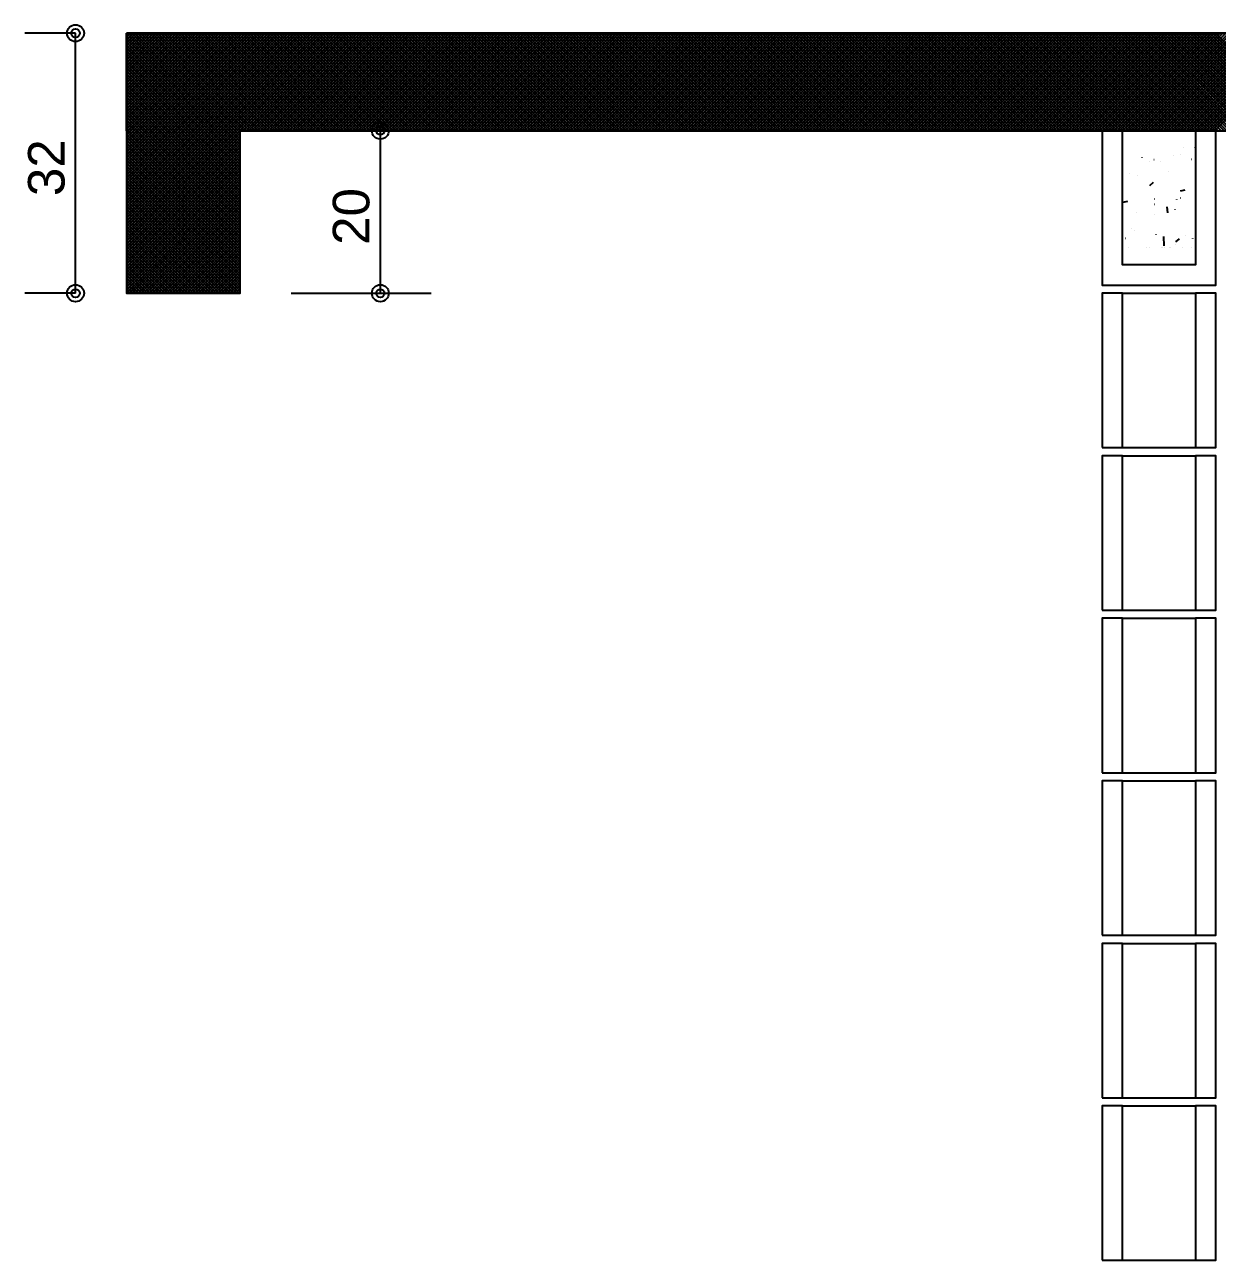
# Model space of a CAD drawing. Extents: x 0 to 119, y 0 to 84.
# Drawn here: x 35.97 to 41.84, y 29.16 to 35.25 of the extents above; entities that cross this region are included whole.
import ezdxf

# ---------------------------------------------------------------- set-up
doc = ezdxf.new("R2010")
doc.units = 0
doc.header["$MEASUREMENT"] = 0
for name, color, linetype in [('10', 252, 'CONTINUOUS'), ('29', 9, 'CONTINUOUS'), ('32', 250, 'CONTINUOUS'), ('6', 178, 'CONTINUOUS'), ('9', 8, 'CONTINUOUS')]:
    doc.layers.add(name, color=color, linetype=linetype)
doc.styles.add('TQS_ARIAL', font='arial.ttf')

msp = doc.modelspace()

# ---------------------------------------------------------------- linework, layer by layer
at = {"layer": '10', "color": 252, "linetype": 'Continuous'}
for p, q in [((41.370309, 34.723759), (41.730309, 34.723759)), ((41.370309, 34.72268), (41.730309, 34.72268)), ((41.370309, 34.72268), (41.730309, 34.72268)), ((41.370309, 33.923759), (41.730309, 33.923759)), ((41.370309, 33.163759), (41.730309, 33.163759)), ((41.370309, 33.123759), (41.730309, 33.123759)), ((41.370309, 32.363759), (41.730309, 32.363759)), ((41.370309, 32.323759), (41.730309, 32.323759)), ((41.370309, 31.563759), (41.730309, 31.563759)), ((41.370309, 31.523759), (41.730309, 31.523759)), ((41.370309, 30.763759), (41.730309, 30.763759)), ((41.370309, 30.723759), (41.730309, 30.723759)), ((41.370309, 29.963759), (41.730309, 29.963759)), ((41.370309, 29.923759), (41.730309, 29.923759)), ((41.370309, 29.163759), (41.730309, 29.163759))]:
    msp.add_line(p, q, dxfattribs=at)
for points in [[(41.370309, 34.723759), (41.270309, 34.723759), (41.270309, 33.963759), (41.830309, 33.963759), (41.830309, 34.723759), (41.730309, 34.723759), (41.730309, 34.063759), (41.370309, 34.063759), (41.370309, 34.723759)], [(41.270309, 33.163759), (41.370309, 33.163759), (41.370309, 33.923759), (41.270309, 33.923759), (41.270309, 33.163759)], [(41.730309, 33.163759), (41.830309, 33.163759), (41.830309, 33.923759), (41.730309, 33.923759), (41.730309, 33.163759)], [(41.270309, 32.363759), (41.370309, 32.363759), (41.370309, 33.123759), (41.270309, 33.123759), (41.270309, 32.363759)], [(41.730309, 32.363759), (41.830309, 32.363759), (41.830309, 33.123759), (41.730309, 33.123759), (41.730309, 32.363759)], [(41.270309, 31.563759), (41.370309, 31.563759), (41.370309, 32.323759), (41.270309, 32.323759), (41.270309, 31.563759)], [(41.730309, 31.563759), (41.830309, 31.563759), (41.830309, 32.323759), (41.730309, 32.323759), (41.730309, 31.563759)], [(41.270309, 30.763759), (41.370309, 30.763759), (41.370309, 31.523759), (41.270309, 31.523759), (41.270309, 30.763759)], [(41.730309, 30.763759), (41.830309, 30.763759), (41.830309, 31.523759), (41.730309, 31.523759), (41.730309, 30.763759)], [(41.270309, 29.963759), (41.370309, 29.963759), (41.370309, 30.723759), (41.270309, 30.723759), (41.270309, 29.963759)], [(41.730309, 29.963759), (41.830309, 29.963759), (41.830309, 30.723759), (41.730309, 30.723759), (41.730309, 29.963759)], [(41.270309, 29.163759), (41.370309, 29.163759), (41.370309, 29.923759), (41.270309, 29.923759), (41.270309, 29.163759)], [(41.730309, 29.163759), (41.830309, 29.163759), (41.830309, 29.923759), (41.730309, 29.923759), (41.730309, 29.163759)]]:
    msp.add_lwpolyline(points, dxfattribs=at)
at = {"layer": '29', "color": 9, "linetype": 'Continuous'}
for p, q in [((36.470309, 34.165141), (37.508927, 35.203759)), ((36.470309, 34.179283), (37.494785, 35.203759)), ((36.470309, 34.193425), (37.480642, 35.203759)), ((36.470309, 34.207568), (37.4665, 35.203759)), ((36.470309, 34.22171), (37.452358, 35.203759)), ((36.470309, 34.235852), (37.438216, 35.203759)), ((36.470309, 34.249994), (37.424074, 35.203759)), ((36.470309, 34.264136), (37.409932, 35.203759)), ((36.470309, 34.278278), (37.39579, 35.203759)), ((36.470309, 34.29242), (37.381647, 35.203759)), ((36.470309, 34.306562), (37.367505, 35.203759)), ((36.470309, 34.320705), (37.353363, 35.203759)), ((36.470309, 34.334847), (37.339221, 35.203759)), ((36.470309, 34.348989), (37.325079, 35.203759)), ((36.470309, 34.363131), (37.310937, 35.203759)), ((36.470309, 34.377273), (37.296795, 35.203759)), ((36.470309, 34.391415), (37.282652, 35.203759)), ((36.470309, 34.405557), (37.26851, 35.203759)), ((36.470309, 34.4197), (37.254368, 35.203759)), ((36.470309, 34.433842), (37.240226, 35.203759)), ((36.470309, 34.447984), (37.226084, 35.203759)), ((36.470309, 34.462126), (37.211942, 35.203759)), ((36.470309, 34.476268), (37.1978, 35.203759)), ((36.470309, 34.49041), (37.183658, 35.203759)), ((36.470309, 34.504552), (37.169515, 35.203759)), ((36.470309, 34.518694), (37.155373, 35.203759)), ((36.470309, 34.532837), (37.141231, 35.203759)), ((36.470309, 34.546979), (37.127089, 35.203759)), ((36.470309, 34.561121), (37.112947, 35.203759)), ((36.470309, 34.575263), (37.098805, 35.203759)), ((36.470309, 34.589405), (37.084663, 35.203759)), ((36.470309, 34.603547), (37.07052, 35.203759)), ((36.470309, 34.617689), (37.056378, 35.203759)), ((36.470309, 34.631832), (37.042236, 35.203759)), ((36.470309, 34.645974), (37.028094, 35.203759)), ((36.470309, 34.660116), (37.013952, 35.203759)), ((36.470309, 34.674258), (36.99981, 35.203759)), ((36.470309, 34.6884), (36.985668, 35.203759)), ((36.470309, 34.702542), (36.971525, 35.203759)), ((36.470309, 34.716684), (36.957383, 35.203759)), ((36.470309, 34.730827), (36.943241, 35.203759)), ((36.470309, 34.744969), (36.929099, 35.203759)), ((36.470309, 34.759111), (36.914957, 35.203759)), ((36.470309, 34.773253), (36.900815, 35.203759)), ((36.470309, 34.787395), (36.886673, 35.203759)), ((36.470309, 34.801537), (36.872531, 35.203759)), ((36.470309, 34.815679), (36.858388, 35.203759)), ((36.470309, 34.829821), (36.844246, 35.203759)), ((36.470309, 34.843964), (36.830104, 35.203759)), ((36.470309, 34.858106), (36.815962, 35.203759)), ((36.470309, 34.872248), (36.80182, 35.203759)), ((36.470309, 34.88639), (36.787678, 35.203759)), ((36.470309, 34.900532), (36.773536, 35.203759)), ((36.470309, 34.914674), (36.759393, 35.203759)), ((36.470309, 34.928816), (36.745251, 35.203759)), ((36.470309, 34.942959), (36.731109, 35.203759)), ((36.470309, 34.957101), (36.716967, 35.203759)), ((36.470309, 34.971243), (36.702825, 35.203759)), ((36.470309, 34.985385), (36.688683, 35.203759)), ((36.470309, 34.999527), (36.674541, 35.203759)), ((36.470309, 35.013669), (36.660399, 35.203759)), ((36.470309, 35.027811), (36.646256, 35.203759)), ((36.470309, 35.041954), (36.632114, 35.203759)), ((36.470309, 35.056096), (36.617972, 35.203759)), ((36.470309, 35.070238), (36.60383, 35.203759)), ((36.470309, 35.08438), (36.589688, 35.203759)), ((36.470309, 35.098522), (36.575546, 35.203759)), ((36.470309, 35.112664), (36.561404, 35.203759)), ((36.470309, 35.126806), (36.547261, 35.203759)), ((36.470309, 35.140948), (36.533119, 35.203759)), ((36.470309, 35.155091), (36.518977, 35.203759)), ((36.470309, 35.169233), (36.504835, 35.203759)), ((36.470309, 35.183375), (36.490693, 35.203759)), ((36.470309, 35.197517), (36.476551, 35.203759)), ((36.470309, 35.202034), (37.030309, 34.642034)), ((36.470309, 35.187892), (37.030309, 34.627892)), ((36.470309, 35.17375), (37.030309, 34.61375)), ((36.470309, 35.159608), (37.030309, 34.599608)), ((36.482727, 35.203759), (37.030309, 34.656176)), ((36.496869, 35.203759), (37.030309, 34.670318)), ((36.511011, 35.203759), (37.030309, 34.684461)), ((36.525153, 35.203759), (37.030309, 34.698603)), ((36.539295, 35.203759), (37.030309, 34.712745)), ((36.553438, 35.203759), (37.033438, 34.723759)), ((36.56758, 35.203759), (37.04758, 34.723759)), ((36.581722, 35.203759), (37.061722, 34.723759)), ((36.595864, 35.203759), (37.075864, 34.723759)), ((36.610006, 35.203759), (37.090006, 34.723759)), ((36.624148, 35.203759), (37.104148, 34.723759)), ((36.63829, 35.203759), (37.11829, 34.723759)), ((36.652433, 35.203759), (37.132433, 34.723759)), ((36.666575, 35.203759), (37.146575, 34.723759)), ((36.680717, 35.203759), (37.160717, 34.723759)), ((36.694859, 35.203759), (37.174859, 34.723759)), ((36.709001, 35.203759), (37.189001, 34.723759)), ((36.723143, 35.203759), (37.203143, 34.723759)), ((36.737285, 35.203759), (37.217285, 34.723759)), ((36.751428, 35.203759), (37.231428, 34.723759)), ((36.76557, 35.203759), (37.24557, 34.723759)), ((36.779712, 35.203759), (37.259712, 34.723759)), ((36.793854, 35.203759), (37.273854, 34.723759)), ((36.807996, 35.203759), (37.287996, 34.723759)), ((36.822138, 35.203759), (37.302138, 34.723759)), ((36.83628, 35.203759), (37.31628, 34.723759)), ((36.850422, 35.203759), (37.330422, 34.723759)), ((36.864565, 35.203759), (37.344565, 34.723759)), ((36.878707, 35.203759), (37.358707, 34.723759)), ((36.892849, 35.203759), (37.372849, 34.723759)), ((36.906991, 35.203759), (37.386991, 34.723759)), ((36.921133, 35.203759), (37.401133, 34.723759)), ((36.935275, 35.203759), (37.415275, 34.723759)), ((36.949417, 35.203759), (37.429417, 34.723759)), ((36.96356, 35.203759), (37.44356, 34.723759)), ((36.977702, 35.203759), (37.457702, 34.723759)), ((36.991844, 35.203759), (37.471844, 34.723759)), ((37.005986, 35.203759), (37.485986, 34.723759)), ((37.020128, 35.203759), (37.500128, 34.723759)), ((37.03427, 35.203759), (37.51427, 34.723759)), ((37.043069, 34.723759), (37.523069, 35.203759)), ((37.048412, 35.203759), (37.528412, 34.723759)), ((37.057211, 34.723759), (37.537211, 35.203759)), ((37.062554, 35.203759), (37.542554, 34.723759)), ((37.071353, 34.723759), (37.551353, 35.203759)), ((37.076697, 35.203759), (37.556697, 34.723759)), ((37.085495, 34.723759), (37.565495, 35.203759)), ((37.090839, 35.203759), (37.570839, 34.723759)), ((37.099637, 34.723759), (37.579637, 35.203759)), ((37.104981, 35.203759), (37.584981, 34.723759)), ((37.113779, 34.723759), (37.593779, 35.203759)), ((37.119123, 35.203759), (37.599123, 34.723759)), ((37.127922, 34.723759), (37.607922, 35.203759)), ((37.133265, 35.203759), (37.613265, 34.723759)), ((37.142064, 34.723759), (37.622064, 35.203759)), ((37.147407, 35.203759), (37.627407, 34.723759)), ((37.156206, 34.723759), (37.636206, 35.203759)), ((37.161549, 35.203759), (37.641549, 34.723759)), ((37.170348, 34.723759), (37.650348, 35.203759)), ((37.175692, 35.203759), (37.655692, 34.723759)), ((37.18449, 34.723759), (37.66449, 35.203759)), ((37.189834, 35.203759), (37.669834, 34.723759)), ((37.198632, 34.723759), (37.678632, 35.203759)), ((37.203976, 35.203759), (37.683976, 34.723759)), ((37.212774, 34.723759), (37.692774, 35.203759)), ((37.218118, 35.203759), (37.698118, 34.723759)), ((37.226917, 34.723759), (37.706917, 35.203759)), ((37.23226, 35.203759), (37.71226, 34.723759)), ((37.241059, 34.723759), (37.721059, 35.203759)), ((37.246402, 35.203759), (37.726402, 34.723759)), ((37.255201, 34.723759), (37.735201, 35.203759)), ((37.260544, 35.203759), (37.740544, 34.723759)), ((37.269343, 34.723759), (37.749343, 35.203759)), ((37.274687, 35.203759), (37.754687, 34.723759)), ((37.283485, 34.723759), (37.763485, 35.203759)), ((37.288829, 35.203759), (37.768829, 34.723759)), ((37.297627, 34.723759), (37.777627, 35.203759)), ((37.302971, 35.203759), (37.782971, 34.723759)), ((37.311769, 34.723759), (37.791769, 35.203759)), ((37.317113, 35.203759), (37.797113, 34.723759)), ((37.325911, 34.723759), (37.805911, 35.203759)), ((37.331255, 35.203759), (37.811255, 34.723759)), ((37.340054, 34.723759), (37.820054, 35.203759)), ((37.345397, 35.203759), (37.825397, 34.723759)), ((37.354196, 34.723759), (37.834196, 35.203759)), ((37.359539, 35.203759), (37.839539, 34.723759)), ((37.368338, 34.723759), (37.848338, 35.203759)), ((37.373681, 35.203759), (37.853681, 34.723759)), ((37.38248, 34.723759), (37.86248, 35.203759)), ((37.387824, 35.203759), (37.867824, 34.723759)), ((37.396622, 34.723759), (37.876622, 35.203759)), ((37.401966, 35.203759), (37.881966, 34.723759)), ((37.410764, 34.723759), (37.890764, 35.203759)), ((37.416108, 35.203759), (37.896108, 34.723759)), ((37.424906, 34.723759), (37.904906, 35.203759)), ((37.43025, 35.203759), (37.91025, 34.723759)), ((37.439049, 34.723759), (37.919049, 35.203759)), ((37.444392, 35.203759), (37.924392, 34.723759)), ((37.453191, 34.723759), (37.933191, 35.203759)), ((37.458534, 35.203759), (37.938534, 34.723759)), ((37.467333, 34.723759), (37.947333, 35.203759)), ((37.472676, 35.203759), (37.952676, 34.723759)), ((37.481475, 34.723759), (37.961475, 35.203759)), ((37.486819, 35.203759), (37.966819, 34.723759)), ((37.495617, 34.723759), (37.975617, 35.203759)), ((37.500961, 35.203759), (37.980961, 34.723759)), ((37.509759, 34.723759), (37.989759, 35.203759)), ((37.515103, 35.203759), (37.995103, 34.723759)), ((37.523901, 34.723759), (38.003901, 35.203759)), ((37.529245, 35.203759), (38.009245, 34.723759)), ((37.538044, 34.723759), (38.018044, 35.203759)), ((37.543387, 35.203759), (38.023387, 34.723759)), ((37.552186, 34.723759), (38.032186, 35.203759)), ((37.557529, 35.203759), (38.037529, 34.723759)), ((37.566328, 34.723759), (38.046328, 35.203759)), ((37.571671, 35.203759), (38.051671, 34.723759)), ((37.58047, 34.723759), (38.06047, 35.203759)), ((37.585814, 35.203759), (38.065814, 34.723759)), ((37.594612, 34.723759), (38.074612, 35.203759)), ((37.599956, 35.203759), (38.079956, 34.723759)), ((37.608754, 34.723759), (38.088754, 35.203759)), ((37.614098, 35.203759), (38.094098, 34.723759)), ((37.622896, 34.723759), (38.102896, 35.203759)), ((37.62824, 35.203759), (38.10824, 34.723759)), ((37.637038, 34.723759), (38.117038, 35.203759)), ((37.642382, 35.203759), (38.122382, 34.723759)), ((37.651181, 34.723759), (38.131181, 35.203759)), ((37.656524, 35.203759), (38.136524, 34.723759)), ((37.665323, 34.723759), (38.145323, 35.203759)), ((37.670666, 35.203759), (38.150666, 34.723759)), ((37.679465, 34.723759), (38.159465, 35.203759)), ((37.684808, 35.203759), (38.164808, 34.723759)), ((37.693607, 34.723759), (38.173607, 35.203759)), ((37.698951, 35.203759), (38.178951, 34.723759)), ((37.707749, 34.723759), (38.187749, 35.203759)), ((37.713093, 35.203759), (38.193093, 34.723759)), ((37.721891, 34.723759), (38.201891, 35.203759)), ((37.727235, 35.203759), (38.207235, 34.723759)), ((37.736033, 34.723759), (38.216033, 35.203759)), ((37.741377, 35.203759), (38.221377, 34.723759)), ((37.750176, 34.723759), (38.230176, 35.203759)), ((37.755519, 35.203759), (38.235519, 34.723759)), ((37.764318, 34.723759), (38.244318, 35.203759)), ((37.769661, 35.203759), (38.249661, 34.723759)), ((37.77846, 34.723759), (38.25846, 35.203759)), ((37.783803, 35.203759), (38.263803, 34.723759)), ((37.792602, 34.723759), (38.272602, 35.203759)), ((37.797946, 35.203759), (38.277946, 34.723759)), ((37.806744, 34.723759), (38.286744, 35.203759)), ((37.812088, 35.203759), (38.292088, 34.723759)), ((37.820886, 34.723759), (38.300886, 35.203759)), ((37.82623, 35.203759), (38.30623, 34.723759)), ((37.835028, 34.723759), (38.315028, 35.203759)), ((37.840372, 35.203759), (38.320372, 34.723759)), ((37.849171, 34.723759), (38.329171, 35.203759)), ((37.854514, 35.203759), (38.334514, 34.723759)), ((37.863313, 34.723759), (38.343313, 35.203759)), ((37.868656, 35.203759), (38.348656, 34.723759)), ((37.877455, 34.723759), (38.357455, 35.203759)), ((37.882798, 35.203759), (38.362798, 34.723759)), ((37.891597, 34.723759), (38.371597, 35.203759)), ((37.89694, 35.203759), (38.37694, 34.723759)), ((37.905739, 34.723759), (38.385739, 35.203759)), ((37.911083, 35.203759), (38.391083, 34.723759)), ((37.919881, 34.723759), (38.399881, 35.203759)), ((37.925225, 35.203759), (38.405225, 34.723759)), ((37.934023, 34.723759), (38.414023, 35.203759)), ((37.939367, 35.203759), (38.419367, 34.723759)), ((37.948165, 34.723759), (38.428165, 35.203759)), ((37.953509, 35.203759), (38.433509, 34.723759)), ((37.962308, 34.723759), (38.442308, 35.203759)), ((37.967651, 35.203759), (38.447651, 34.723759)), ((37.97645, 34.723759), (38.45645, 35.203759)), ((37.981793, 35.203759), (38.461793, 34.723759)), ((37.990592, 34.723759), (38.470592, 35.203759)), ((37.995935, 35.203759), (38.475935, 34.723759)), ((38.004734, 34.723759), (38.484734, 35.203759)), ((38.010078, 35.203759), (38.490078, 34.723759)), ((38.018876, 34.723759), (38.498876, 35.203759)), ((38.02422, 35.203759), (38.50422, 34.723759)), ((38.033018, 34.723759), (38.513018, 35.203759)), ((38.038362, 35.203759), (38.518362, 34.723759)), ((38.04716, 34.723759), (38.52716, 35.203759)), ((38.052504, 35.203759), (38.532504, 34.723759)), ((38.061303, 34.723759), (38.541303, 35.203759)), ((38.066646, 35.203759), (38.546646, 34.723759)), ((38.075445, 34.723759), (38.555445, 35.203759)), ((38.080788, 35.203759), (38.560788, 34.723759)), ((38.089587, 34.723759), (38.569587, 35.203759)), ((38.09493, 35.203759), (38.57493, 34.723759)), ((38.103729, 34.723759), (38.583729, 35.203759)), ((38.109073, 35.203759), (38.589073, 34.723759)), ((38.117871, 34.723759), (38.597871, 35.203759)), ((38.123215, 35.203759), (38.603215, 34.723759)), ((38.132013, 34.723759), (38.612013, 35.203759)), ((38.137357, 35.203759), (38.617357, 34.723759)), ((38.146155, 34.723759), (38.626155, 35.203759)), ((38.151499, 35.203759), (38.631499, 34.723759)), ((38.160297, 34.723759), (38.640297, 35.203759)), ((38.165641, 35.203759), (38.645641, 34.723759)), ((38.17444, 34.723759), (38.65444, 35.203759)), ((38.179783, 35.203759), (38.659783, 34.723759)), ((38.188582, 34.723759), (38.668582, 35.203759)), ((38.193925, 35.203759), (38.673925, 34.723759)), ((38.202724, 34.723759), (38.682724, 35.203759)), ((38.208067, 35.203759), (38.688067, 34.723759)), ((38.216866, 34.723759), (38.696866, 35.203759)), ((38.22221, 35.203759), (38.70221, 34.723759)), ((38.231008, 34.723759), (38.711008, 35.203759)), ((38.236352, 35.203759), (38.716352, 34.723759)), ((38.24515, 34.723759), (38.72515, 35.203759)), ((38.250494, 35.203759), (38.730494, 34.723759)), ((38.259292, 34.723759), (38.739292, 35.203759)), ((38.264636, 35.203759), (38.744636, 34.723759)), ((38.273435, 34.723759), (38.753435, 35.203759)), ((38.278778, 35.203759), (38.758778, 34.723759)), ((38.287577, 34.723759), (38.767577, 35.203759)), ((38.29292, 35.203759), (38.77292, 34.723759)), ((38.301719, 34.723759), (38.781719, 35.203759)), ((38.307062, 35.203759), (38.787062, 34.723759)), ((38.315861, 34.723759), (38.795861, 35.203759)), ((38.321205, 35.203759), (38.801205, 34.723759)), ((38.330003, 34.723759), (38.810003, 35.203759)), ((38.335347, 35.203759), (38.815347, 34.723759)), ((38.344145, 34.723759), (38.824145, 35.203759)), ((38.349489, 35.203759), (38.829489, 34.723759)), ((38.358287, 34.723759), (38.838287, 35.203759)), ((38.363631, 35.203759), (38.843631, 34.723759)), ((38.37243, 34.723759), (38.85243, 35.203759)), ((38.377773, 35.203759), (38.857773, 34.723759)), ((38.386572, 34.723759), (38.866572, 35.203759)), ((38.391915, 35.203759), (38.871915, 34.723759)), ((38.400714, 34.723759), (38.880714, 35.203759)), ((38.406057, 35.203759), (38.886057, 34.723759)), ((38.414856, 34.723759), (38.894856, 35.203759)), ((38.4202, 35.203759), (38.9002, 34.723759)), ((38.428998, 34.723759), (38.908998, 35.203759)), ((38.434342, 35.203759), (38.914342, 34.723759)), ((38.44314, 34.723759), (38.92314, 35.203759)), ((38.448484, 35.203759), (38.928484, 34.723759)), ((38.457282, 34.723759), (38.937282, 35.203759)), ((38.462626, 35.203759), (38.942626, 34.723759)), ((38.471424, 34.723759), (38.951424, 35.203759)), ((38.476768, 35.203759), (38.956768, 34.723759)), ((38.485567, 34.723759), (38.965567, 35.203759)), ((38.49091, 35.203759), (38.97091, 34.723759)), ((38.499709, 34.723759), (38.979709, 35.203759)), ((38.505052, 35.203759), (38.985052, 34.723759)), ((38.513851, 34.723759), (38.993851, 35.203759)), ((38.519194, 35.203759), (38.999194, 34.723759)), ((38.527993, 34.723759), (39.007993, 35.203759)), ((38.533337, 35.203759), (39.013337, 34.723759)), ((38.542135, 34.723759), (39.022135, 35.203759)), ((38.547479, 35.203759), (39.027479, 34.723759)), ((38.556277, 34.723759), (39.036277, 35.203759)), ((38.561621, 35.203759), (39.041621, 34.723759)), ((38.570419, 34.723759), (39.050419, 35.203759)), ((38.575763, 35.203759), (39.055763, 34.723759)), ((38.584562, 34.723759), (39.064562, 35.203759)), ((38.589905, 35.203759), (39.069905, 34.723759)), ((38.598704, 34.723759), (39.078704, 35.203759)), ((38.604047, 35.203759), (39.084047, 34.723759)), ((38.612846, 34.723759), (39.092846, 35.203759)), ((38.618189, 35.203759), (39.098189, 34.723759)), ((38.626988, 34.723759), (39.106988, 35.203759)), ((38.632332, 35.203759), (39.112332, 34.723759)), ((38.64113, 34.723759), (39.12113, 35.203759)), ((38.646474, 35.203759), (39.126474, 34.723759)), ((38.655272, 34.723759), (39.135272, 35.203759)), ((38.660616, 35.203759), (39.140616, 34.723759)), ((38.669414, 34.723759), (39.149414, 35.203759)), ((38.674758, 35.203759), (39.154758, 34.723759)), ((38.683557, 34.723759), (39.163557, 35.203759)), ((38.6889, 35.203759), (39.1689, 34.723759)), ((38.697699, 34.723759), (39.177699, 35.203759)), ((38.703042, 35.203759), (39.183042, 34.723759)), ((38.711841, 34.723759), (39.191841, 35.203759)), ((38.717184, 35.203759), (39.197184, 34.723759)), ((38.725983, 34.723759), (39.205983, 35.203759)), ((38.731326, 35.203759), (39.211326, 34.723759)), ((38.740125, 34.723759), (39.220125, 35.203759)), ((38.745469, 35.203759), (39.225469, 34.723759)), ((38.754267, 34.723759), (39.234267, 35.203759)), ((38.759611, 35.203759), (39.239611, 34.723759)), ((38.768409, 34.723759), (39.248409, 35.203759)), ((38.773753, 35.203759), (39.253753, 34.723759)), ((38.782551, 34.723759), (39.262551, 35.203759)), ((38.787895, 35.203759), (39.267895, 34.723759)), ((38.796694, 34.723759), (39.276694, 35.203759)), ((38.802037, 35.203759), (39.282037, 34.723759)), ((38.810836, 34.723759), (39.290836, 35.203759)), ((38.816179, 35.203759), (39.296179, 34.723759)), ((38.824978, 34.723759), (39.304978, 35.203759)), ((38.830321, 35.203759), (39.310321, 34.723759)), ((38.83912, 34.723759), (39.31912, 35.203759)), ((38.844464, 35.203759), (39.324464, 34.723759)), ((38.853262, 34.723759), (39.333262, 35.203759)), ((38.858606, 35.203759), (39.338606, 34.723759)), ((38.867404, 34.723759), (39.347404, 35.203759)), ((38.872748, 35.203759), (39.352748, 34.723759)), ((38.881546, 34.723759), (39.361546, 35.203759)), ((38.88689, 35.203759), (39.36689, 34.723759)), ((38.895689, 34.723759), (39.375689, 35.203759)), ((38.901032, 35.203759), (39.381032, 34.723759)), ((38.909831, 34.723759), (39.389831, 35.203759)), ((38.915174, 35.203759), (39.395174, 34.723759)), ((38.923973, 34.723759), (39.403973, 35.203759)), ((38.929316, 35.203759), (39.409316, 34.723759)), ((38.938115, 34.723759), (39.418115, 35.203759)), ((38.943459, 35.203759), (39.423459, 34.723759)), ((38.952257, 34.723759), (39.432257, 35.203759)), ((38.957601, 35.203759), (39.437601, 34.723759)), ((38.966399, 34.723759), (39.446399, 35.203759)), ((38.971743, 35.203759), (39.451743, 34.723759)), ((38.980541, 34.723759), (39.460541, 35.203759)), ((38.985885, 35.203759), (39.465885, 34.723759)), ((38.994684, 34.723759), (39.474684, 35.203759)), ((39.000027, 35.203759), (39.480027, 34.723759)), ((39.008826, 34.723759), (39.488826, 35.203759)), ((39.014169, 35.203759), (39.494169, 34.723759)), ((39.022968, 34.723759), (39.502968, 35.203759)), ((39.028311, 35.203759), (39.508311, 34.723759)), ((39.03711, 34.723759), (39.51711, 35.203759)), ((39.042453, 35.203759), (39.522453, 34.723759)), ((39.051252, 34.723759), (39.531252, 35.203759)), ((39.056596, 35.203759), (39.536596, 34.723759)), ((39.065394, 34.723759), (39.545394, 35.203759)), ((39.070738, 35.203759), (39.550738, 34.723759)), ((39.079536, 34.723759), (39.559536, 35.203759)), ((39.08488, 35.203759), (39.56488, 34.723759)), ((39.093678, 34.723759), (39.573678, 35.203759)), ((39.099022, 35.203759), (39.579022, 34.723759)), ((39.107821, 34.723759), (39.587821, 35.203759)), ((39.113164, 35.203759), (39.593164, 34.723759)), ((39.121963, 34.723759), (39.601963, 35.203759)), ((39.127306, 35.203759), (39.607306, 34.723759)), ((39.136105, 34.723759), (39.616105, 35.203759)), ((39.141448, 35.203759), (39.621448, 34.723759)), ((39.150247, 34.723759), (39.630247, 35.203759)), ((39.155591, 35.203759), (39.635591, 34.723759)), ((39.164389, 34.723759), (39.644389, 35.203759)), ((39.169733, 35.203759), (39.649733, 34.723759)), ((39.178531, 34.723759), (39.658531, 35.203759)), ((39.183875, 35.203759), (39.663875, 34.723759)), ((39.192673, 34.723759), (39.672673, 35.203759)), ((39.198017, 35.203759), (39.678017, 34.723759)), ((39.206816, 34.723759), (39.686816, 35.203759)), ((39.212159, 35.203759), (39.692159, 34.723759)), ((39.220958, 34.723759), (39.700958, 35.203759)), ((39.226301, 35.203759), (39.706301, 34.723759)), ((39.2351, 34.723759), (39.7151, 35.203759)), ((39.240443, 35.203759), (39.720443, 34.723759)), ((39.249242, 34.723759), (39.729242, 35.203759)), ((39.254586, 35.203759), (39.734586, 34.723759)), ((39.263384, 34.723759), (39.743384, 35.203759)), ((39.268728, 35.203759), (39.748728, 34.723759)), ((39.277526, 34.723759), (39.757526, 35.203759)), ((39.28287, 35.203759), (39.76287, 34.723759)), ((39.291668, 34.723759), (39.771668, 35.203759)), ((39.297012, 35.203759), (39.777012, 34.723759)), ((39.30581, 34.723759), (39.78581, 35.203759)), ((39.311154, 35.203759), (39.791154, 34.723759)), ((39.319953, 34.723759), (39.799953, 35.203759)), ((39.325296, 35.203759), (39.805296, 34.723759)), ((39.334095, 34.723759), (39.814095, 35.203759)), ((39.339438, 35.203759), (39.819438, 34.723759)), ((39.348237, 34.723759), (39.828237, 35.203759)), ((39.35358, 35.203759), (39.83358, 34.723759)), ((39.362379, 34.723759), (39.842379, 35.203759)), ((39.367723, 35.203759), (39.847723, 34.723759)), ((39.376521, 34.723759), (39.856521, 35.203759)), ((39.381865, 35.203759), (39.861865, 34.723759)), ((39.390663, 34.723759), (39.870663, 35.203759)), ((39.396007, 35.203759), (39.876007, 34.723759)), ((39.404805, 34.723759), (39.884805, 35.203759)), ((39.410149, 35.203759), (39.890149, 34.723759)), ((39.418948, 34.723759), (39.898948, 35.203759)), ((39.424291, 35.203759), (39.904291, 34.723759)), ((39.43309, 34.723759), (39.91309, 35.203759)), ((39.438433, 35.203759), (39.918433, 34.723759)), ((39.447232, 34.723759), (39.927232, 35.203759)), ((39.452575, 35.203759), (39.932575, 34.723759)), ((39.461374, 34.723759), (39.941374, 35.203759)), ((39.466718, 35.203759), (39.946718, 34.723759)), ((39.475516, 34.723759), (39.955516, 35.203759)), ((39.48086, 35.203759), (39.96086, 34.723759)), ((39.489658, 34.723759), (39.969658, 35.203759)), ((39.495002, 35.203759), (39.975002, 34.723759)), ((39.5038, 34.723759), (39.9838, 35.203759)), ((39.509144, 35.203759), (39.989144, 34.723759)), ((39.517943, 34.723759), (39.997943, 35.203759)), ((39.523286, 35.203759), (40.003286, 34.723759)), ((39.532085, 34.723759), (40.012085, 35.203759)), ((39.537428, 35.203759), (40.017428, 34.723759)), ((39.546227, 34.723759), (40.026227, 35.203759)), ((39.55157, 35.203759), (40.03157, 34.723759)), ((39.560369, 34.723759), (40.040369, 35.203759)), ((39.565712, 35.203759), (40.045712, 34.723759)), ((39.574511, 34.723759), (40.054511, 35.203759)), ((39.579855, 35.203759), (40.059855, 34.723759)), ((39.588653, 34.723759), (40.068653, 35.203759)), ((39.593997, 35.203759), (40.073997, 34.723759)), ((39.602795, 34.723759), (40.082795, 35.203759)), ((39.608139, 35.203759), (40.088139, 34.723759)), ((39.616937, 34.723759), (40.096937, 35.203759)), ((39.622281, 35.203759), (40.102281, 34.723759)), ((39.63108, 34.723759), (40.11108, 35.203759)), ((39.636423, 35.203759), (40.116423, 34.723759)), ((39.645222, 34.723759), (40.125222, 35.203759)), ((39.650565, 35.203759), (40.130565, 34.723759)), ((39.659364, 34.723759), (40.139364, 35.203759)), ((39.664707, 35.203759), (40.144707, 34.723759)), ((39.673506, 34.723759), (40.153506, 35.203759)), ((39.67885, 35.203759), (40.15885, 34.723759)), ((39.687648, 34.723759), (40.167648, 35.203759)), ((39.692992, 35.203759), (40.172992, 34.723759)), ((39.70179, 34.723759), (40.18179, 35.203759)), ((39.707134, 35.203759), (40.187134, 34.723759)), ((39.715932, 34.723759), (40.195932, 35.203759)), ((39.721276, 35.203759), (40.201276, 34.723759)), ((39.730075, 34.723759), (40.210075, 35.203759)), ((39.735418, 35.203759), (40.215418, 34.723759)), ((39.744217, 34.723759), (40.224217, 35.203759)), ((39.74956, 35.203759), (40.22956, 34.723759)), ((39.758359, 34.723759), (40.238359, 35.203759)), ((39.763702, 35.203759), (40.243702, 34.723759)), ((39.772501, 34.723759), (40.252501, 35.203759)), ((39.777845, 35.203759), (40.257845, 34.723759)), ((39.786643, 34.723759), (40.266643, 35.203759)), ((39.791987, 35.203759), (40.271987, 34.723759)), ((39.800785, 34.723759), (40.280785, 35.203759)), ((39.806129, 35.203759), (40.286129, 34.723759)), ((39.814927, 34.723759), (40.294927, 35.203759)), ((39.820271, 35.203759), (40.300271, 34.723759)), ((39.82907, 34.723759), (40.30907, 35.203759)), ((39.834413, 35.203759), (40.314413, 34.723759)), ((39.843212, 34.723759), (40.323212, 35.203759)), ((39.848555, 35.203759), (40.328555, 34.723759)), ((39.857354, 34.723759), (40.337354, 35.203759)), ((39.862697, 35.203759), (40.342697, 34.723759)), ((39.871496, 34.723759), (40.351496, 35.203759)), ((39.876839, 35.203759), (40.356839, 34.723759)), ((39.885638, 34.723759), (40.365638, 35.203759)), ((39.890982, 35.203759), (40.370982, 34.723759)), ((39.89978, 34.723759), (40.37978, 35.203759)), ((39.905124, 35.203759), (40.385124, 34.723759)), ((39.913922, 34.723759), (40.393922, 35.203759)), ((39.919266, 35.203759), (40.399266, 34.723759)), ((39.928064, 34.723759), (40.408064, 35.203759)), ((39.933408, 35.203759), (40.413408, 34.723759)), ((39.942207, 34.723759), (40.422207, 35.203759)), ((39.94755, 35.203759), (40.42755, 34.723759)), ((39.956349, 34.723759), (40.436349, 35.203759)), ((39.961692, 35.203759), (40.441692, 34.723759)), ((39.970491, 34.723759), (40.450491, 35.203759)), ((39.975834, 35.203759), (40.455834, 34.723759)), ((39.984633, 34.723759), (40.464633, 35.203759)), ((39.989977, 35.203759), (40.469977, 34.723759)), ((39.998775, 34.723759), (40.478775, 35.203759)), ((40.004119, 35.203759), (40.484119, 34.723759)), ((40.012917, 34.723759), (40.492917, 35.203759)), ((40.018261, 35.203759), (40.498261, 34.723759)), ((40.027059, 34.723759), (40.507059, 35.203759)), ((40.032403, 35.203759), (40.512403, 34.723759)), ((40.041202, 34.723759), (40.521202, 35.203759)), ((40.046545, 35.203759), (40.526545, 34.723759)), ((40.055344, 34.723759), (40.535344, 35.203759)), ((40.060687, 35.203759), (40.540687, 34.723759)), ((40.069486, 34.723759), (40.549486, 35.203759)), ((40.074829, 35.203759), (40.554829, 34.723759)), ((40.083628, 34.723759), (40.563628, 35.203759)), ((40.088972, 35.203759), (40.568972, 34.723759)), ((40.09777, 34.723759), (40.57777, 35.203759)), ((40.103114, 35.203759), (40.583114, 34.723759)), ((40.111912, 34.723759), (40.591912, 35.203759)), ((40.117256, 35.203759), (40.597256, 34.723759)), ((40.126054, 34.723759), (40.606054, 35.203759)), ((40.131398, 35.203759), (40.611398, 34.723759)), ((40.140196, 34.723759), (40.620196, 35.203759)), ((40.14554, 35.203759), (40.62554, 34.723759)), ((40.154339, 34.723759), (40.634339, 35.203759)), ((40.159682, 35.203759), (40.639682, 34.723759)), ((40.168481, 34.723759), (40.648481, 35.203759)), ((40.173824, 35.203759), (40.653824, 34.723759)), ((40.182623, 34.723759), (40.662623, 35.203759)), ((40.187966, 35.203759), (40.667966, 34.723759)), ((40.196765, 34.723759), (40.676765, 35.203759)), ((40.202109, 35.203759), (40.682109, 34.723759)), ((40.210907, 34.723759), (40.690907, 35.203759)), ((40.216251, 35.203759), (40.696251, 34.723759)), ((40.225049, 34.723759), (40.705049, 35.203759)), ((40.230393, 35.203759), (40.710393, 34.723759)), ((40.239191, 34.723759), (40.719191, 35.203759)), ((40.244535, 35.203759), (40.724535, 34.723759)), ((40.253334, 34.723759), (40.733334, 35.203759)), ((40.258677, 35.203759), (40.738677, 34.723759)), ((40.267476, 34.723759), (40.747476, 35.203759)), ((40.272819, 35.203759), (40.752819, 34.723759)), ((40.281618, 34.723759), (40.761618, 35.203759)), ((40.286961, 35.203759), (40.766961, 34.723759)), ((40.29576, 34.723759), (40.77576, 35.203759)), ((40.301104, 35.203759), (40.781104, 34.723759)), ((40.309902, 34.723759), (40.789902, 35.203759)), ((40.315246, 35.203759), (40.795246, 34.723759)), ((40.324044, 34.723759), (40.804044, 35.203759)), ((40.329388, 35.203759), (40.809388, 34.723759)), ((40.338186, 34.723759), (40.818186, 35.203759)), ((40.34353, 35.203759), (40.82353, 34.723759)), ((40.352329, 34.723759), (40.832329, 35.203759)), ((40.357672, 35.203759), (40.837672, 34.723759)), ((40.366471, 34.723759), (40.846471, 35.203759)), ((40.371814, 35.203759), (40.851814, 34.723759)), ((40.380613, 34.723759), (40.860613, 35.203759)), ((40.385956, 35.203759), (40.865956, 34.723759)), ((40.394755, 34.723759), (40.874755, 35.203759)), ((40.400099, 35.203759), (40.880099, 34.723759)), ((40.408897, 34.723759), (40.888897, 35.203759)), ((40.414241, 35.203759), (40.894241, 34.723759)), ((40.423039, 34.723759), (40.903039, 35.203759)), ((40.428383, 35.203759), (40.908383, 34.723759)), ((40.437181, 34.723759), (40.917181, 35.203759)), ((40.442525, 35.203759), (40.922525, 34.723759)), ((40.451323, 34.723759), (40.931323, 35.203759)), ((40.456667, 35.203759), (40.936667, 34.723759)), ((40.465466, 34.723759), (40.945466, 35.203759)), ((40.470809, 35.203759), (40.950809, 34.723759)), ((40.479608, 34.723759), (40.959608, 35.203759)), ((40.484951, 35.203759), (40.964951, 34.723759)), ((40.49375, 34.723759), (40.97375, 35.203759)), ((40.499093, 35.203759), (40.979093, 34.723759)), ((40.507892, 34.723759), (40.987892, 35.203759)), ((40.513236, 35.203759), (40.993236, 34.723759)), ((40.522034, 34.723759), (41.002034, 35.203759)), ((40.527378, 35.203759), (41.007378, 34.723759)), ((40.536176, 34.723759), (41.016176, 35.203759)), ((40.54152, 35.203759), (41.02152, 34.723759)), ((40.550318, 34.723759), (41.030318, 35.203759)), ((40.555662, 35.203759), (41.035662, 34.723759)), ((40.564461, 34.723759), (41.044461, 35.203759)), ((40.569804, 35.203759), (41.049804, 34.723759)), ((40.578603, 34.723759), (41.058603, 35.203759)), ((40.583946, 35.203759), (41.063946, 34.723759)), ((40.592745, 34.723759), (41.072745, 35.203759)), ((40.598088, 35.203759), (41.078088, 34.723759)), ((40.606887, 34.723759), (41.086887, 35.203759)), ((40.612231, 35.203759), (41.092231, 34.723759)), ((40.621029, 34.723759), (41.101029, 35.203759)), ((40.626373, 35.203759), (41.106373, 34.723759)), ((40.635171, 34.723759), (41.115171, 35.203759)), ((40.640515, 35.203759), (41.120515, 34.723759)), ((40.649313, 34.723759), (41.129313, 35.203759)), ((40.654657, 35.203759), (41.134657, 34.723759)), ((40.663456, 34.723759), (41.143456, 35.203759)), ((40.668799, 35.203759), (41.148799, 34.723759)), ((40.677598, 34.723759), (41.157598, 35.203759)), ((40.682941, 35.203759), (41.162941, 34.723759)), ((40.69174, 34.723759), (41.17174, 35.203759)), ((40.697083, 35.203759), (41.177083, 34.723759)), ((40.705882, 34.723759), (41.185882, 35.203759)), ((40.711225, 35.203759), (41.191225, 34.723759)), ((40.720024, 34.723759), (41.200024, 35.203759)), ((40.725368, 35.203759), (41.205368, 34.723759)), ((40.734166, 34.723759), (41.214166, 35.203759)), ((40.73951, 35.203759), (41.21951, 34.723759)), ((40.748308, 34.723759), (41.228308, 35.203759)), ((40.753652, 35.203759), (41.233652, 34.723759)), ((40.76245, 34.723759), (41.24245, 35.203759)), ((40.767794, 35.203759), (41.247794, 34.723759)), ((40.776593, 34.723759), (41.256593, 35.203759)), ((40.781936, 35.203759), (41.261936, 34.723759)), ((40.790735, 34.723759), (41.270309, 35.203759)), ((40.796078, 35.203759), (41.276078, 34.723759)), ((40.804877, 34.723759), (41.284877, 35.203759)), ((40.81022, 35.203759), (41.29022, 34.723759)), ((40.819019, 34.723759), (41.299019, 35.203759)), ((40.824363, 35.203759), (41.304363, 34.723759)), ((40.833161, 34.723759), (41.313161, 35.203759)), ((40.838505, 35.203759), (41.318505, 34.723759)), ((40.847303, 34.723759), (41.327303, 35.203759)), ((40.852647, 35.203759), (41.332647, 34.723759)), ((40.861445, 34.723759), (41.341445, 35.203759)), ((40.866789, 35.203759), (41.346789, 34.723759)), ((40.875588, 34.723759), (41.355588, 35.203759)), ((40.880931, 35.203759), (41.360931, 34.723759)), ((40.88973, 34.723759), (41.36973, 35.203759)), ((40.895073, 35.203759), (41.375073, 34.723759)), ((40.903872, 34.723759), (41.383872, 35.203759)), ((40.909215, 35.203759), (41.389215, 34.723759)), ((40.918014, 34.723759), (41.398014, 35.203759)), ((40.923358, 35.203759), (41.403358, 34.723759)), ((40.932156, 34.723759), (41.412156, 35.203759)), ((40.9375, 35.203759), (41.4175, 34.723759)), ((40.946298, 34.723759), (41.426298, 35.203759)), ((40.951642, 35.203759), (41.431642, 34.723759)), ((40.96044, 34.723759), (41.44044, 35.203759)), ((40.965784, 35.203759), (41.445784, 34.723759)), ((40.974582, 34.723759), (41.454582, 35.203759)), ((40.979926, 35.203759), (41.459926, 34.723759)), ((40.988725, 34.723759), (41.468725, 35.203759)), ((40.994068, 35.203759), (41.474068, 34.723759)), ((41.002867, 34.723759), (41.482867, 35.203759)), ((41.00821, 35.203759), (41.48821, 34.723759)), ((41.017009, 34.723759), (41.497009, 35.203759)), ((41.022352, 35.203759), (41.502352, 34.723759)), ((41.031151, 34.723759), (41.511151, 35.203759)), ((41.036495, 35.203759), (41.516495, 34.723759)), ((41.045293, 34.723759), (41.525293, 35.203759)), ((41.050637, 35.203759), (41.530637, 34.723759)), ((41.059435, 34.723759), (41.539435, 35.203759)), ((41.064779, 35.203759), (41.544779, 34.723759)), ((41.073577, 34.723759), (41.553577, 35.203759)), ((41.078921, 35.203759), (41.558921, 34.723759)), ((41.08772, 34.723759), (41.56772, 35.203759)), ((41.093063, 35.203759), (41.573063, 34.723759)), ((41.101862, 34.723759), (41.581862, 35.203759)), ((41.107205, 35.203759), (41.587205, 34.723759)), ((41.116004, 34.723759), (41.596004, 35.203759)), ((41.121347, 35.203759), (41.601347, 34.723759)), ((41.130146, 34.723759), (41.610146, 35.203759)), ((41.13549, 35.203759), (41.61549, 34.723759)), ((41.144288, 34.723759), (41.624288, 35.203759)), ((41.149632, 35.203759), (41.629632, 34.723759)), ((41.15843, 34.723759), (41.63843, 35.203759)), ((41.163774, 35.203759), (41.643774, 34.723759)), ((41.172572, 34.723759), (41.652572, 35.203759)), ((41.177916, 35.203759), (41.657916, 34.723759)), ((41.186715, 34.723759), (41.666715, 35.203759)), ((41.192058, 35.203759), (41.672058, 34.723759)), ((41.200857, 34.723759), (41.680857, 35.203759)), ((41.2062, 35.203759), (41.6862, 34.723759)), ((41.214999, 34.723759), (41.694999, 35.203759)), ((41.220342, 35.203759), (41.700342, 34.723759)), ((41.229141, 34.723759), (41.709141, 35.203759)), ((41.234485, 35.203759), (41.714485, 34.723759)), ((41.243283, 34.723759), (41.723283, 35.203759)), ((41.248627, 35.203759), (41.728627, 34.723759)), ((41.257425, 34.723759), (41.737425, 35.203759)), ((41.262769, 35.203759), (41.742769, 34.723759)), ((41.271567, 34.723759), (41.751567, 35.203759)), ((41.276911, 35.203759), (41.756911, 34.723759)), ((41.285709, 34.723759), (41.765709, 35.203759)), ((41.291053, 35.203759), (41.771053, 34.723759)), ((41.299852, 34.723759), (41.779852, 35.203759)), ((41.305195, 35.203759), (41.785195, 34.723759)), ((41.313994, 34.723759), (41.793994, 35.203759)), ((41.319337, 35.203759), (41.799337, 34.723759)), ((41.328136, 34.723759), (41.808136, 35.203759)), ((41.333479, 35.203759), (41.813479, 34.723759)), ((41.342278, 34.723759), (41.822278, 35.203759)), ((41.347622, 35.203759), (41.827622, 34.723759)), ((41.35642, 34.723759), (41.83642, 35.203759)), ((41.361764, 35.203759), (41.841764, 34.723759)), ((41.370562, 34.723759), (41.850562, 35.203759)), ((41.375906, 35.203759), (41.855906, 34.723759)), ((41.384704, 34.723759), (41.864704, 35.203759)), ((41.390048, 35.203759), (41.870048, 34.723759)), ((41.398847, 34.723759), (41.878847, 35.203759)), ((41.40419, 35.203759), (41.88419, 34.723759)), ((41.412989, 34.723759), (41.892989, 35.203759)), ((41.418332, 35.203759), (41.898332, 34.723759)), ((41.427131, 34.723759), (41.907131, 35.203759)), ((41.432474, 35.203759), (41.912474, 34.723759)), ((41.441273, 34.723759), (41.921273, 35.203759)), ((41.446617, 35.203759), (41.926617, 34.723759)), ((41.455415, 34.723759), (41.935415, 35.203759)), ((41.460759, 35.203759), (41.940759, 34.723759)), ((41.469557, 34.723759), (41.949557, 35.203759)), ((41.474901, 35.203759), (41.954901, 34.723759)), ((41.483699, 34.723759), (41.963699, 35.203759)), ((41.489043, 35.203759), (41.969043, 34.723759)), ((41.497842, 34.723759), (41.977842, 35.203759)), ((41.503185, 35.203759), (41.983185, 34.723759)), ((41.511984, 34.723759), (41.991984, 35.203759)), ((41.517327, 35.203759), (41.997327, 34.723759)), ((41.526126, 34.723759), (42.006126, 35.203759)), ((41.531469, 35.203759), (42.011469, 34.723759)), ((41.540268, 34.723759), (42.020268, 35.203759)), ((41.545611, 35.203759), (42.025611, 34.723759)), ((41.55441, 34.723759), (42.03441, 35.203759)), ((41.559754, 35.203759), (42.039754, 34.723759)), ((41.568552, 34.723759), (42.048552, 35.203759)), ((41.573896, 35.203759), (42.053896, 34.723759)), ((41.582694, 34.723759), (42.062694, 35.203759)), ((41.588038, 35.203759), (42.068038, 34.723759)), ((41.596836, 34.723759), (42.076836, 35.203759)), ((41.60218, 35.203759), (42.08218, 34.723759)), ((41.610979, 34.723759), (42.090979, 35.203759)), ((41.616322, 35.203759), (42.096322, 34.723759)), ((41.625121, 34.723759), (42.105121, 35.203759)), ((41.630464, 35.203759), (42.110464, 34.723759)), ((41.639263, 34.723759), (42.119263, 35.203759)), ((41.644606, 35.203759), (42.124606, 34.723759)), ((41.653405, 34.723759), (42.133405, 35.203759)), ((41.658749, 35.203759), (42.138749, 34.723759)), ((41.667547, 34.723759), (42.147547, 35.203759)), ((41.672891, 35.203759), (42.152891, 34.723759)), ((41.681689, 34.723759), (42.161689, 35.203759)), ((41.687033, 35.203759), (42.167033, 34.723759)), ((41.695831, 34.723759), (42.175831, 35.203759)), ((41.701175, 35.203759), (42.181175, 34.723759)), ((41.709974, 34.723759), (42.189974, 35.203759)), ((41.715317, 35.203759), (42.195317, 34.723759)), ((41.724116, 34.723759), (42.204116, 35.203759)), ((41.729459, 35.203759), (42.209459, 34.723759)), ((41.738258, 34.723759), (42.218258, 35.203759)), ((41.743601, 35.203759), (42.223601, 34.723759)), ((41.7524, 34.723759), (42.2324, 35.203759)), ((41.757744, 35.203759), (42.237744, 34.723759)), ((41.766542, 34.723759), (42.246542, 35.203759)), ((41.771886, 35.203759), (42.251886, 34.723759)), ((41.780684, 34.723759), (42.260684, 35.203759)), ((41.786028, 35.203759), (42.266028, 34.723759)), ((41.794826, 34.723759), (42.274826, 35.203759)), ((41.80017, 35.203759), (42.28017, 34.723759)), ((41.808968, 34.723759), (42.288968, 35.203759)), ((41.814312, 35.203759), (42.294312, 34.723759)), ((41.823111, 34.723759), (42.303111, 35.203759)), ((41.828454, 35.203759), (42.308454, 34.723759)), ((36.470309, 35.145466), (37.030309, 34.585466)), ((36.470309, 35.131323), (37.030309, 34.571323)), ((36.470309, 35.117181), (37.030309, 34.557181)), ((36.470309, 35.103039), (37.030309, 34.543039)), ((36.470309, 35.088897), (37.030309, 34.528897)), ((36.470309, 35.074755), (37.030309, 34.514755)), ((36.470309, 35.060613), (37.030309, 34.500613)), ((36.470309, 35.046471), (37.030309, 34.486471)), ((36.470309, 35.032329), (37.030309, 34.472329)), ((36.470309, 35.018186), (37.030309, 34.458186)), ((36.470309, 35.004044), (37.030309, 34.444044)), ((36.470309, 34.989902), (37.030309, 34.429902)), ((36.470309, 34.97576), (37.030309, 34.41576)), ((36.470309, 34.961618), (37.030309, 34.401618)), ((36.470309, 34.947476), (37.030309, 34.387476)), ((36.470309, 34.933334), (37.030309, 34.373334)), ((36.470309, 34.919191), (37.030309, 34.359191)), ((36.470309, 34.905049), (37.030309, 34.345049)), ((36.470309, 34.890907), (37.030309, 34.330907)), ((36.470309, 34.876765), (37.030309, 34.316765)), ((36.470309, 34.862623), (37.030309, 34.302623)), ((36.470309, 34.848481), (37.030309, 34.288481)), ((36.470309, 34.834339), (37.030309, 34.274339)), ((36.470309, 34.820196), (37.030309, 34.260196)), ((36.470309, 34.806054), (37.030309, 34.246054)), ((36.470309, 34.791912), (37.030309, 34.231912)), ((36.470309, 34.77777), (37.030309, 34.21777)), ((36.470309, 34.763628), (37.030309, 34.203628)), ((36.470309, 34.749486), (37.030309, 34.189486)), ((36.470309, 34.735344), (37.030309, 34.175344)), ((36.470309, 34.721202), (37.030309, 34.161202)), ((36.470309, 34.150999), (37.030309, 34.710999)), ((36.470309, 34.707059), (37.030309, 34.147059)), ((36.470309, 34.136857), (37.030309, 34.696857)), ((36.470309, 34.692917), (37.030309, 34.132917)), ((36.470309, 34.122715), (37.030309, 34.682715)), ((36.470309, 34.678775), (37.030309, 34.118775)), ((36.470309, 34.108573), (37.030309, 34.668573)), ((36.470309, 34.664633), (37.030309, 34.104633)), ((36.470309, 34.09443), (37.030309, 34.65443)), ((36.470309, 34.650491), (37.030309, 34.090491)), ((36.470309, 34.080288), (37.030309, 34.640288)), ((36.470309, 34.636349), (37.030309, 34.076349)), ((36.470309, 34.066146), (37.030309, 34.626146)), ((36.470309, 34.622207), (37.030309, 34.062207)), ((36.470309, 34.052004), (37.030309, 34.612004)), ((36.470309, 34.608064), (37.030309, 34.048064)), ((41.656994, 34.604818), (41.657237, 34.605136)), ((41.672557, 34.642475), (41.672609, 34.642872)), ((41.726054, 34.6393), (41.730959, 34.643416)), ((36.470309, 34.037862), (37.030309, 34.597862)), ((36.470309, 34.593922), (37.030309, 34.033922)), ((36.470309, 34.02372), (37.030309, 34.58372)), ((36.470309, 34.57978), (37.030309, 34.01978)), ((36.470309, 34.009578), (37.030309, 34.569578)), ((36.470309, 34.565638), (37.030309, 34.005638)), ((36.470309, 33.995435), (37.030309, 34.555435)), ((36.470309, 34.551496), (37.030309, 33.991496)), ((41.370959, 34.568574), (41.370959, 34.568574)), ((41.370959, 34.568574), (41.370959, 34.568574)), ((41.370959, 34.568574), (41.370959, 34.568574)), ((41.370959, 34.556329), (41.370959, 34.556329)), ((41.370959, 34.547005), (41.370959, 34.547005)), ((41.370959, 34.547005), (41.370959, 34.547005)), ((41.370959, 34.547005), (41.370959, 34.547005)), ((41.373857, 34.568701), (41.374257, 34.568718)), ((41.467752, 34.592571), (41.467995, 34.592888)), ((41.503734, 34.574371), (41.504133, 34.574389)), ((41.525284, 34.581218), (41.525674, 34.581305)), ((41.559671, 34.571684), (41.559724, 34.572081)), ((41.622913, 34.602862), (41.623304, 34.602948)), ((41.710737, 34.583409), (41.711136, 34.583426)), ((36.470309, 33.981293), (37.030309, 34.541293)), ((36.470309, 34.537354), (37.030309, 33.977354)), ((36.470309, 33.967151), (37.030309, 34.527151)), ((36.470309, 34.523212), (37.030309, 33.963212)), ((36.470309, 33.953009), (37.030309, 34.513009)), ((36.470309, 34.509069), (37.030309, 33.949069)), ((36.470309, 33.938867), (37.030309, 34.498867)), ((36.470309, 34.494927), (37.030309, 33.934927)), ((36.470309, 33.923759), (37.030309, 34.484725)), ((41.406267, 34.512442), (41.40651, 34.512759)), ((41.446786, 34.500893), (41.446838, 34.50129)), ((41.595509, 34.52469), (41.595752, 34.525007)), ((41.729021, 34.516665), (41.729412, 34.516751)), ((36.470309, 34.480785), (37.027336, 33.923759)), ((36.470309, 34.466643), (37.013194, 33.923759)), ((36.470309, 34.452501), (36.999052, 33.923759)), ((36.470309, 34.438359), (36.984909, 33.923759)), ((36.470309, 34.424217), (36.970767, 33.923759)), ((36.483485, 33.923759), (37.030309, 34.470583)), ((36.497627, 33.923759), (37.030309, 34.456441)), ((36.511769, 33.923759), (37.030309, 34.442298)), ((36.525911, 33.923759), (37.030309, 34.428156)), ((41.370959, 34.466429), (41.370959, 34.466429)), ((41.370959, 34.466429), (41.370959, 34.466429)), ((41.370959, 34.437284), (41.370959, 34.437284)), ((41.370959, 34.437284), (41.370959, 34.437284)), ((41.370959, 34.437284), (41.370959, 34.437284)), ((41.505433, 34.454177), (41.523818, 34.469604)), ((41.655591, 34.427271), (41.67915, 34.431851)), ((36.470309, 34.410075), (36.956625, 33.923759)), ((36.470309, 34.395932), (36.942483, 33.923759)), ((36.470309, 34.38179), (36.928341, 33.923759)), ((36.470309, 34.367648), (36.914199, 33.923759)), ((36.540054, 33.923759), (37.030309, 34.414014)), ((36.554196, 33.923759), (37.030309, 34.399872)), ((36.568338, 33.923759), (37.030309, 34.38573)), ((36.58248, 33.923759), (37.030309, 34.371588)), ((41.370959, 34.381276), (41.370959, 34.381276)), ((41.370959, 34.381276), (41.370959, 34.381276)), ((41.370959, 34.381276), (41.370959, 34.381276)), ((41.370959, 34.371945), (41.370959, 34.371945)), ((41.372882, 34.372318), (41.396441, 34.376898)), ((41.526818, 34.388081), (41.527217, 34.388098)), ((41.528572, 34.362505), (41.528962, 34.362592)), ((41.638516, 34.383907), (41.638568, 34.384303)), ((41.656694, 34.393751), (41.657093, 34.393769)), ((36.470309, 34.353506), (36.900057, 33.923759)), ((36.470309, 34.339364), (36.885915, 33.923759)), ((36.470309, 34.325222), (36.871772, 33.923759)), ((36.470309, 34.31108), (36.85763, 33.923759)), ((36.596622, 33.923759), (37.030309, 34.357446)), ((36.610764, 33.923759), (37.030309, 34.343303)), ((36.624906, 33.923759), (37.030309, 34.329161)), ((36.639049, 33.923759), (37.030309, 34.315019)), ((36.653191, 33.923759), (37.030309, 34.300877)), ((41.370959, 34.34134), (41.370959, 34.34134)), ((41.370959, 34.327563), (41.370959, 34.327563)), ((41.370959, 34.327563), (41.370959, 34.327563)), ((41.440397, 34.322543), (41.44064, 34.322861)), ((41.52563, 34.313116), (41.525682, 34.313512)), ((41.593518, 34.319773), (41.590903, 34.349659)), ((41.629639, 34.334791), (41.629882, 34.335108)), ((36.470309, 34.296937), (36.843488, 33.923759)), ((36.470309, 34.282795), (36.829346, 33.923759)), ((36.470309, 34.268653), (36.815204, 33.923759)), ((36.470309, 34.254511), (36.801062, 33.923759)), ((36.470309, 34.240369), (36.78692, 33.923759)), ((36.667333, 33.923759), (37.030309, 34.286735)), ((36.681475, 33.923759), (37.030309, 34.272593)), ((36.695617, 33.923759), (37.030309, 34.258451)), ((36.709759, 33.923759), (37.030309, 34.244308)), ((41.412744, 34.242325), (41.412796, 34.242721)), ((36.470309, 34.226227), (36.772777, 33.923759)), ((36.470309, 34.212085), (36.758635, 33.923759)), ((36.470309, 34.197942), (36.744493, 33.923759)), ((36.470309, 34.1838), (36.730351, 33.923759)), ((36.723901, 33.923759), (37.030309, 34.230166)), ((36.738044, 33.923759), (37.030309, 34.216024)), ((36.752186, 33.923759), (37.030309, 34.201882)), ((36.766328, 33.923759), (37.030309, 34.18774)), ((41.370959, 34.232051), (41.370959, 34.232051)), ((41.370959, 34.217843), (41.370959, 34.217843)), ((41.370959, 34.193977), (41.370959, 34.193977)), ((41.370959, 34.193977), (41.370959, 34.193977)), ((41.386058, 34.194637), (41.386457, 34.194654)), ((41.427705, 34.230423), (41.428095, 34.230509)), ((41.53662, 34.213566), (41.536863, 34.213884)), ((41.574805, 34.157387), (41.573875, 34.202377)), ((41.632545, 34.175879), (41.65093, 34.191306)), ((41.679778, 34.207461), (41.680177, 34.207478)), ((41.716812, 34.191965), (41.716865, 34.192361)), ((41.725862, 34.225814), (41.726106, 34.226131)), ((36.470309, 34.169658), (36.716209, 33.923759)), ((36.470309, 34.155516), (36.702067, 33.923759)), ((36.470309, 34.141374), (36.687925, 33.923759)), ((36.470309, 34.127232), (36.673782, 33.923759)), ((36.78047, 33.923759), (37.030309, 34.173598)), ((36.794612, 33.923759), (37.030309, 34.159456)), ((36.808754, 33.923759), (37.030309, 34.145314)), ((36.822896, 33.923759), (37.030309, 34.131171)), ((41.400635, 34.150346), (41.400635, 34.150346)), ((41.400635, 34.150346), (41.400635, 34.150346)), ((41.400635, 34.150346), (41.400635, 34.150346)), ((41.488109, 34.150346), (41.488109, 34.150346)), ((41.488109, 34.150346), (41.488109, 34.150346)), ((41.488109, 34.150346), (41.488109, 34.150346)), ((41.504201, 34.150346), (41.504201, 34.150346)), ((41.504201, 34.150346), (41.504201, 34.150346)), ((41.504201, 34.150346), (41.504201, 34.150346)), ((41.561421, 34.150346), (41.561421, 34.150346)), ((41.565179, 34.150346), (41.565179, 34.150346)), ((41.574951, 34.150346), (41.574951, 34.150346)), ((41.602116, 34.150346), (41.602116, 34.150346)), ((41.607767, 34.150346), (41.607767, 34.150346)), ((41.607767, 34.150346), (41.607767, 34.150346)), ((41.607767, 34.150346), (41.607767, 34.150346)), ((41.608341, 34.150346), (41.608341, 34.150346)), ((41.631442, 34.165869), (41.631833, 34.165956)), ((41.667953, 34.150346), (41.667953, 34.150346)), ((41.667953, 34.150346), (41.667953, 34.150346)), ((41.667953, 34.150346), (41.667953, 34.150346)), ((41.711333, 34.150346), (41.711333, 34.150346)), ((41.711333, 34.150346), (41.711333, 34.150346)), ((36.470309, 34.11309), (36.65964, 33.923759)), ((36.470309, 34.098948), (36.645498, 33.923759)), ((36.470309, 34.084805), (36.631356, 33.923759)), ((36.470309, 34.070663), (36.617214, 33.923759)), ((36.837038, 33.923759), (37.030309, 34.117029)), ((36.851181, 33.923759), (37.030309, 34.102887)), ((36.865323, 33.923759), (37.030309, 34.088745)), ((36.879465, 33.923759), (37.030309, 34.074603)), ((36.893607, 33.923759), (37.030309, 34.060461)), ((36.470309, 34.056521), (36.603072, 33.923759)), ((36.470309, 34.042379), (36.58893, 33.923759)), ((36.470309, 34.028237), (36.574788, 33.923759)), ((36.470309, 34.014095), (36.560645, 33.923759)), ((36.470309, 33.999953), (36.546503, 33.923759)), ((36.907749, 33.923759), (37.030309, 34.046319)), ((36.921891, 33.923759), (37.030309, 34.032176)), ((36.936033, 33.923759), (37.030309, 34.018034)), ((36.950176, 33.923759), (37.030309, 34.003892)), ((36.470309, 33.98581), (36.532361, 33.923759)), ((36.470309, 33.971668), (36.518219, 33.923759)), ((36.470309, 33.957526), (36.504077, 33.923759)), ((36.470309, 33.943384), (36.489935, 33.923759)), ((36.964318, 33.923759), (37.030309, 33.98975)), ((36.97846, 33.923759), (37.030309, 33.975608)), ((36.992602, 33.923759), (37.030309, 33.961466)), ((37.006744, 33.923759), (37.030309, 33.947324)), ((36.470309, 33.929242), (36.475793, 33.923759)), ((37.020886, 33.923759), (37.030309, 33.933182))]:
    msp.add_line(p, q, dxfattribs=at)
msp.add_lwpolyline([(36.470309, 35.203759), (36.470309, 33.923759), (37.030309, 33.923759), (37.030309, 34.723759), (44.610165, 34.723759), (44.610165, 34.937092), (44.410165, 35.003759), (44.810165, 35.003759), (44.610165, 35.070425), (44.610165, 35.203759), (41.270309, 35.203759), (37.030309, 35.203759), (36.470309, 35.203759)], dxfattribs=at)
at = {"layer": '32', "color": 250, "linetype": 'Continuous'}
for p, q in [((36.220309, 35.203759), (35.970309, 35.203759)), ((36.220309, 33.923759), (36.220309, 35.203759)), ((36.470309, 35.203759), (36.470309, 35.203759)), ((37.030309, 35.203759), (37.030309, 35.203759)), ((37.030309, 35.203759), (37.030309, 35.203759)), ((37.030309, 35.203759), (37.030309, 35.203759)), ((40.464846, 35.203759), (40.464846, 35.203759)), ((37.030309, 34.723759), (37.030309, 34.723759)), ((37.280309, 34.723759), (37.96972, 34.723759)), ((37.71972, 33.923759), (37.71972, 34.723759)), ((40.343355, 34.723759), (39.784444, 34.723759)), ((40.343355, 34.723759), (39.784444, 34.723759)), ((40.593355, 34.723759), (40.593355, 34.723759)), ((40.593355, 34.723759), (40.593355, 34.723759)), ((36.220309, 33.923759), (35.970309, 33.923759)), ((36.470309, 33.923759), (36.470309, 33.923759)), ((37.030309, 33.923759), (37.030309, 33.923759)), ((37.280309, 33.923759), (37.96972, 33.923759))]:
    msp.add_line(p, q, dxfattribs=at)
for centre, radius in [((36.220309, 35.203759), 0.041625), ((36.220309, 35.203759), 0.02075), ((37.71972, 34.723759), 0.041625), ((37.71972, 34.723759), 0.02075), ((36.220309, 33.923759), 0.041625), ((36.220309, 33.923759), 0.02075), ((37.71972, 33.923759), 0.041625), ((37.71972, 33.923759), 0.02075)]:
    msp.add_circle(centre, radius, dxfattribs=at)
at = {"layer": '6', "color": 178, "linetype": 'Continuous'}
for p, q in [((36.470309, 34.723759), (36.470309, 35.203759)), ((36.470309, 35.203759), (37.030309, 35.203759)), ((37.030309, 35.203759), (37.030309, 35.203759))]:
    msp.add_line(p, q, dxfattribs=at)
for points in [[(36.470309, 35.203759), (36.470309, 33.923759), (37.030309, 33.923759), (37.030309, 34.723759), (41.270309, 34.723759)], [(37.030309, 34.723759), (44.610165, 34.723759), (44.610165, 34.937092), (44.410165, 35.003759), (44.810165, 35.003759), (44.610165, 35.070425), (44.610165, 35.203759)], [(37.030309, 35.203759), (41.270309, 35.203759), (44.610165, 35.203759)]]:
    msp.add_lwpolyline(points, dxfattribs=at)
at = {"layer": '9', "color": 8, "linetype": 'Continuous'}
msp.add_line((36.470309, 35.203759), (36.470309, 34.723759), dxfattribs=at)

# ---------------------------------------------------------------- texts
at = {"layer": '32', "color": 250, "linetype": 'Continuous', "style": 'TQS_ARIAL'}
for s, p in [('32', (36.166309, 34.401759)), ('20', (37.66572, 34.161759))]:
    msp.add_text(s, height=0.18, rotation=90, dxfattribs=at).set_placement(p)

doc.saveas('drawing.dxf')
